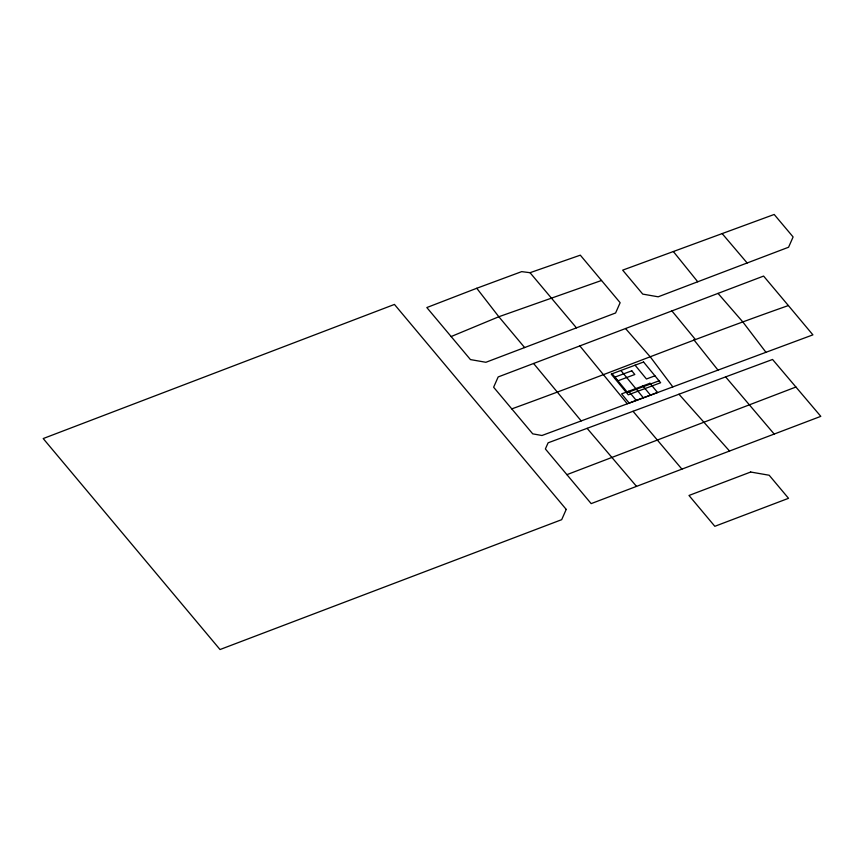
<?xml version="1.0" encoding="UTF-8"?>
<svg xmlns="http://www.w3.org/2000/svg" width="864" height="864" viewBox="0 0 864 864"><rect width="100%" height="100%" fill="white"/><g stroke="black" fill="none" stroke-linecap="round" stroke-linejoin="round"><path stroke-width="1.3" d="M451.138 336.55L498.83 316.742L601.517 280.476M788.378 305.554L763.592 276.08L498.172 376.942L493.625 387.234L532.721 433.847L541.955 435.499L812.905 334.865L788.378 305.554C695.488 338.17 604.325 375.354 511.769 408.888M476.755 288.274L426.827 307.552L470.448 359.586L485.892 362.286L615.6 312.973L620.147 302.702L580.316 255.172L530.042 272.7L521.683 271.631L476.755 288.274L498.83 316.742L524.642 347.566M566.903 474.66L795.917 387.029L820.8 416.351L591.17 503.615L545.368 448.945L548.122 442.811L772.556 359.467L795.917 387.029M747.155 262.98L788.573 247.234L793.109 236.952L774.187 214.466L622.674 270.151L642.74 294.106L658.184 296.806L747.155 262.98L722.326 233.798M654.944 375.818L646.445 378.994L635.072 365.18M659.07 380.819L627.534 392.526L612.144 373.756M678.964 394.232L729.54 451.03M625.536 328.525L650.419 357.037L672.818 386.888M718.016 293.393L742.889 322.013L765.947 352.296M636.53 486.378L587.12 428.339M725.63 376.888L774.187 434.063M681.923 469.13L633.02 411.286M530.042 272.7L576.45 327.866M581.191 420.919L533.596 363.485M642.881 385.938L650.462 395.14M620.892 370.483L643.367 397.796M628.7 391.23L636.282 400.442M671.9 310.921L695.196 339.282M579.841 345.902L627.286 403.801M673.434 251.64L697.734 281.772M693.846 339.768L717.995 370.116M566.222 509.404L561.686 519.664L220.028 649.534L43.2 438.556L394.448 304.43L566.222 509.404M750.676 472.025L688.986 495.472L714.83 526.306L788.53 498.312L769.187 475.243L750.676 472.025M643.572 362.005L611.204 374.101L628.268 394.837L660.636 382.73L643.572 362.005M631.789 370.807L614.768 377.168L617.803 380.851L634.813 374.501L631.789 370.807M649.966 383.281L621.605 393.887L629.186 403.088L657.547 392.494L649.966 383.281"/></g></svg>
